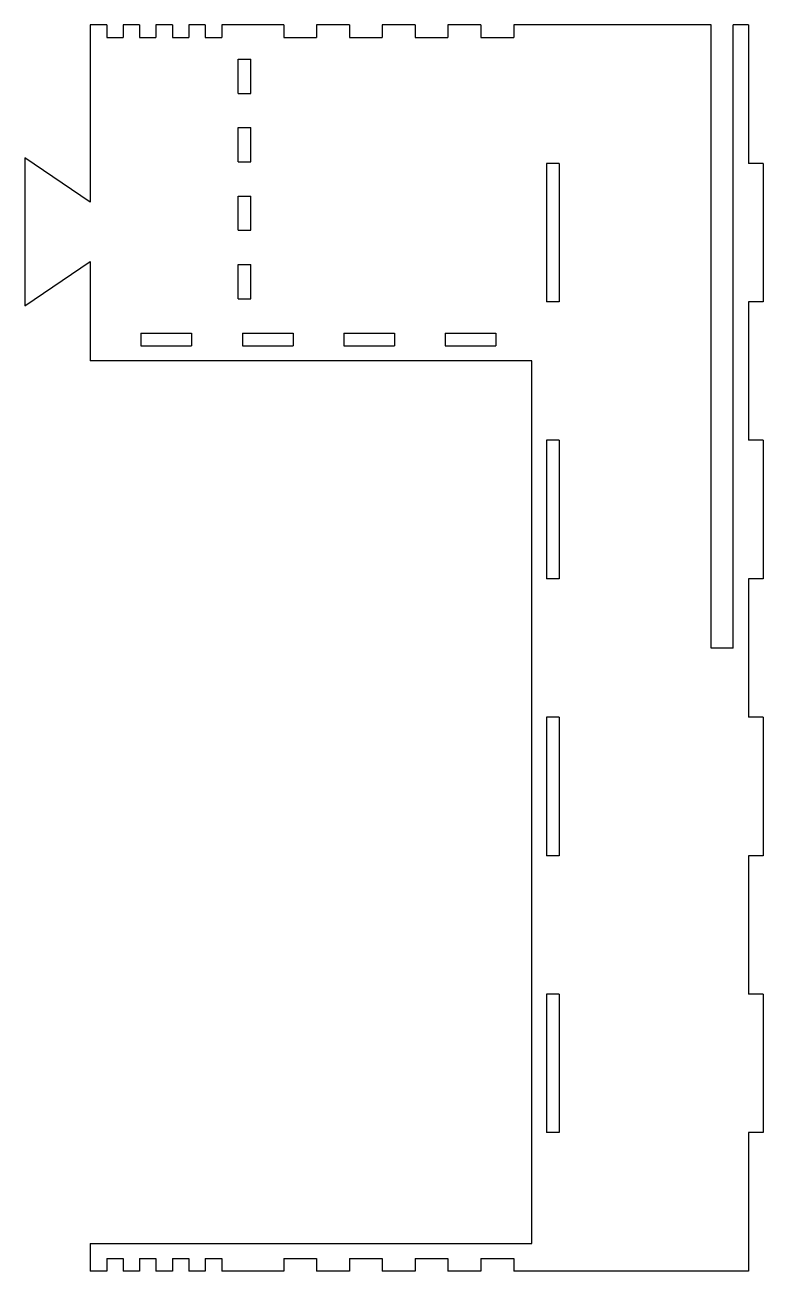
# Model space of a CAD drawing. Extents: x -22 to 228, y 0 to 422.
import ezdxf

# ---------------------------------------------------------------- set-up
doc = ezdxf.new("R2010")
doc.units = 0
doc.layers.add('VISIBLE', color=7, linetype='CONTINUOUS')

msp = doc.modelspace()

# ---------------------------------------------------------------- linework, layer by layer
at = {"layer": 'VISIBLE'}
for p, q in [((5.56, 421.5), (0, 421.5)), ((0, 421.5), (0, 361.5)), ((5.56, 421.5), (5.56, 417.2)), ((16.67, 421.5), (11.11, 421.5)), ((11.11, 421.5), (11.11, 417.2)), ((16.67, 421.5), (16.67, 417.2)), ((27.78, 421.5), (22.22, 421.5)), ((22.22, 421.5), (22.22, 417.2)), ((27.78, 421.5), (27.78, 417.2)), ((38.89, 421.5), (33.33, 421.5)), ((33.33, 421.5), (33.33, 417.2)), ((38.89, 421.5), (38.89, 417.2)), ((65.41, 421.5), (44.44, 421.5)), ((44.44, 421.5), (44.44, 417.2)), ((65.41, 421.5), (65.41, 417.2)), ((87.63, 421.5), (76.52, 421.5)), ((76.52, 421.5), (76.52, 417.2)), ((87.63, 421.5), (87.63, 417.2)), ((109.86, 421.5), (98.74, 421.5)), ((98.74, 421.5), (98.74, 417.2)), ((109.86, 421.5), (109.86, 417.2)), ((132.08, 421.5), (120.97, 421.5)), ((120.97, 421.5), (120.97, 417.2)), ((132.08, 421.5), (132.08, 417.2)), ((210, 421.5), (143.19, 421.5)), ((143.19, 421.5), (143.19, 417.2)), ((210, 210.75), (210, 421.5)), ((222.55, 421.5), (217.45, 421.5)), ((217.45, 210.75), (217.45, 421.5)), ((222.55, 421.5), (222.55, 374.67)), ((5.56, 417.2), (11.11, 417.2)), ((16.67, 417.2), (22.22, 417.2)), ((27.78, 417.2), (33.33, 417.2)), ((38.89, 417.2), (44.44, 417.2)), ((65.41, 417.2), (76.52, 417.2)), ((87.63, 417.2), (98.74, 417.2)), ((109.86, 417.2), (120.97, 417.2)), ((132.08, 417.2), (143.19, 417.2)), ((50, 398.34), (50, 409.92)), ((50, 409.92), (54.3, 409.92)), ((54.3, 398.34), (54.3, 409.92)), ((50, 398.34), (54.3, 398.34)), ((50, 375.19), (50, 386.77)), ((50, 386.77), (54.3, 386.77)), ((54.3, 375.19), (54.3, 386.77)), ((0, 361.5), (-22.09, 376.5)), ((-22.09, 376.5), (-22.09, 326.5)), ((50, 375.19), (54.3, 375.19)), ((158.6, 374.67), (154.3, 374.67)), ((154.3, 374.67), (154.3, 327.83)), ((158.6, 374.67), (158.6, 327.83)), ((227.52, 374.67), (222.55, 374.67)), ((227.52, 374.67), (227.52, 327.83)), ((50, 352.03), (50, 363.61)), ((50, 363.61), (54.3, 363.61)), ((54.3, 352.03), (54.3, 363.61)), ((50, 352.03), (54.3, 352.03)), ((-22.09, 326.5), (0, 341.5)), ((0, 341.5), (0, 307.9)), ((50, 328.88), (50, 340.46)), ((50, 340.46), (54.3, 340.46)), ((54.3, 328.88), (54.3, 340.46)), ((50, 328.88), (54.3, 328.88)), ((158.6, 327.83), (154.3, 327.83)), ((222.55, 327.83), (222.55, 281)), ((227.52, 327.83), (222.55, 327.83)), ((17.14, 317.2), (17.14, 312.9)), ((17.14, 317.2), (34.29, 317.2)), ((34.29, 317.2), (34.29, 312.9)), ((51.43, 317.2), (51.43, 312.9)), ((51.43, 317.2), (68.58, 317.2)), ((68.58, 317.2), (68.58, 312.9)), ((85.72, 317.2), (85.72, 312.9)), ((85.72, 317.2), (102.87, 317.2)), ((102.87, 317.2), (102.87, 312.9)), ((120.01, 317.2), (120.01, 312.9)), ((120.01, 317.2), (137.16, 317.2)), ((137.16, 317.2), (137.16, 312.9)), ((17.14, 312.9), (34.29, 312.9)), ((51.43, 312.9), (68.58, 312.9)), ((85.72, 312.9), (102.87, 312.9)), ((120.01, 312.9), (137.16, 312.9)), ((149.3, 307.9), (0, 307.9)), ((149.3, 9.3), (149.3, 307.9)), ((158.6, 281), (154.3, 281)), ((154.3, 281), (154.3, 234.17)), ((158.6, 281), (158.6, 234.17)), ((227.52, 281), (222.55, 281)), ((227.52, 281), (227.52, 234.17)), ((158.6, 234.17), (154.3, 234.17)), ((222.55, 234.17), (222.55, 187.33)), ((227.52, 234.17), (222.55, 234.17)), ((217.45, 210.75), (210, 210.75)), ((158.6, 187.33), (154.3, 187.33)), ((154.3, 187.33), (154.3, 140.5)), ((158.6, 187.33), (158.6, 140.5)), ((227.52, 187.33), (222.55, 187.33)), ((227.52, 187.33), (227.52, 140.5)), ((158.6, 140.5), (154.3, 140.5)), ((222.55, 140.5), (222.55, 93.67)), ((227.52, 140.5), (222.55, 140.5)), ((158.6, 93.67), (154.3, 93.67)), ((154.3, 93.67), (154.3, 46.83)), ((158.6, 93.67), (158.6, 46.83)), ((227.52, 93.67), (222.55, 93.67)), ((227.52, 93.67), (227.52, 46.83)), ((158.6, 46.83), (154.3, 46.83)), ((222.55, 46.83), (222.55, 0)), ((227.52, 46.83), (222.55, 46.83)), ((0, 9.3), (149.3, 9.3)), ((0, 9.3), (0, 0)), ((5.56, 4.3), (5.56, 0)), ((5.56, 4.3), (11.11, 4.3)), ((11.11, 4.3), (11.11, 0)), ((16.67, 4.3), (16.67, 0)), ((16.67, 4.3), (22.22, 4.3)), ((22.22, 4.3), (22.22, 0)), ((27.78, 4.3), (27.78, 0)), ((27.78, 4.3), (33.33, 4.3)), ((33.33, 4.3), (33.33, 0)), ((38.89, 4.3), (38.89, 0)), ((38.89, 4.3), (44.44, 4.3)), ((44.44, 4.3), (44.44, 0)), ((65.41, 4.3), (65.41, 0)), ((65.41, 4.3), (76.52, 4.3)), ((76.52, 4.3), (76.52, 0)), ((87.63, 4.3), (87.63, 0)), ((87.63, 4.3), (98.74, 4.3)), ((98.74, 4.3), (98.74, 0)), ((109.86, 4.3), (109.86, 0)), ((109.86, 4.3), (120.97, 4.3)), ((120.97, 4.3), (120.97, 0)), ((132.08, 4.3), (132.08, 0)), ((132.08, 4.3), (143.19, 4.3)), ((143.19, 4.3), (143.19, 0)), ((5.56, 0), (0, 0)), ((16.67, 0), (11.11, 0)), ((27.78, 0), (22.22, 0)), ((38.89, 0), (33.33, 0)), ((65.41, 0), (44.44, 0)), ((87.63, 0), (76.52, 0)), ((109.86, 0), (98.74, 0)), ((132.08, 0), (120.97, 0)), ((222.55, 0), (143.19, 0))]:
    msp.add_line(p, q, dxfattribs=at)

doc.saveas('drawing.dxf')
